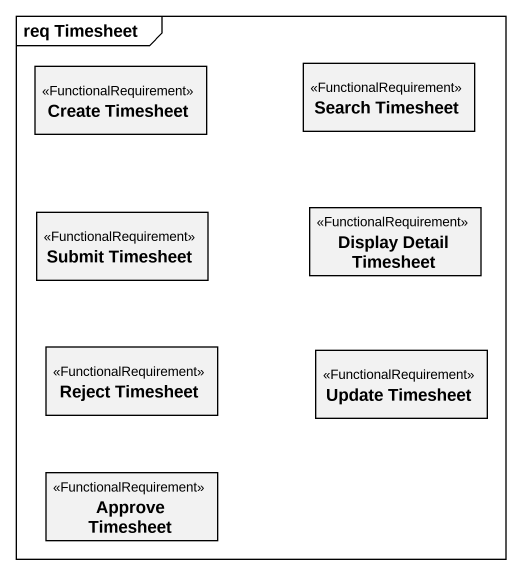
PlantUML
@startuml
mainframe req Timesheet
hide circle
hide empty members
class "Create Timesheet" as Create_Timesheet <<FunctionalRequirement>>
class "Search Timesheet" as Search_Timesheet <<FunctionalRequirement>>
class "Submit Timesheet" as Submit_Timesheet <<FunctionalRequirement>>
class "Display Detail Timesheet" as Display_Detail_Timesheet <<FunctionalRequirement>>
class "Reject Timesheet" as Reject_Timesheet <<FunctionalRequirement>>
class "Update Timesheet" as Update_Timesheet <<FunctionalRequirement>>
class "Approve Timesheet" as Approve_Timesheet <<FunctionalRequirement>>
@enduml
